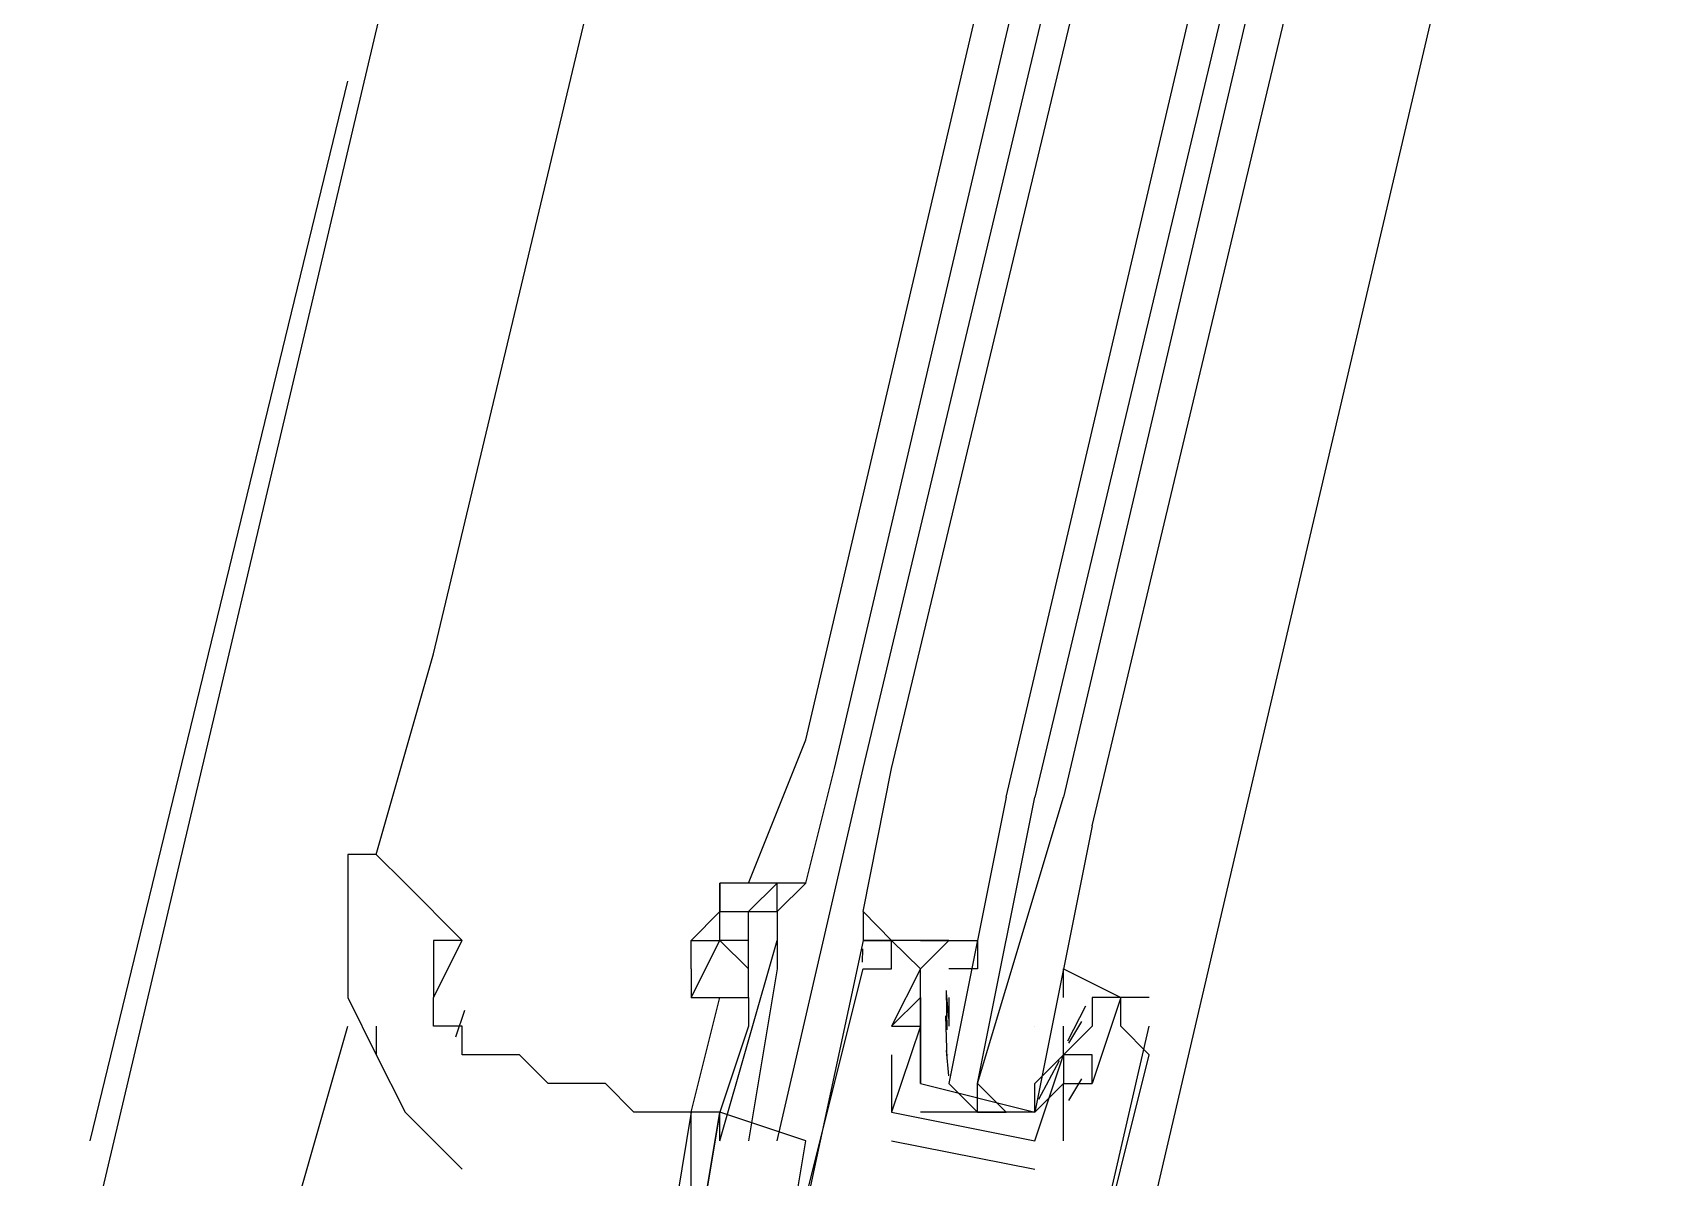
# Model space of a CAD drawing. Header units: feet. Extents: x -84 to 198, y -22 to 181.
# Drawn here: x 88.293 to 89.055, y 20.334 to 20.867 of the extents above; entities that cross this region are included whole.
import ezdxf

# ---------------------------------------------------------------- set-up
doc = ezdxf.new("R2010")
doc.units = ezdxf.units.FT
doc.layers.add('A-LINEA', color=7, linetype='CONTINUOUS')

msp = doc.modelspace()

# ---------------------------------------------------------------- linework, layer by layer
at = {"layer": 'A-LINEA'}
for p, q in [((90.1067, 27.8711), (88.2933, 20.1911)), ((88.48, 20.5778), (89.2933, 23.9911)), ((88.6533, 20.5378), (89.4533, 23.9511)), ((88.6667, 20.5244), (89.4667, 23.9378)), ((88.68, 20.5244), (89.4933, 23.9378)), ((88.6933, 20.5244), (89.5067, 23.9244)), ((89.6533, 23.8978), (88.8533, 20.4844)), ((88.32, 20.3511), (88.44, 20.8444)), ((88.4533, 20.4844), (88.48, 20.5778)), ((88.6267, 20.4711), (88.6533, 20.5378)), ((88.64, 20.3511), (88.68, 20.5244)), ((88.6533, 20.4711), (88.6667, 20.5244)), ((88.8533, 20.4844), (88.76, 20.0844)), ((88.48, 20.4178), (88.4933, 20.4444)), ((88.6, 20.4444), (88.6, 20.4444)), ((88.68, 20.4444), (88.68, 20.4444)), ((88.68, 20.4444), (88.68, 20.4444)), ((88.6933, 20.4444), (88.6933, 20.4444)), ((88.6933, 20.4444), (88.6933, 20.4444)), ((88.6933, 20.4444), (88.6933, 20.4444)), ((88.6933, 20.4444), (88.6933, 20.4444)), ((88.72, 20.4444), (88.72, 20.4444)), ((88.6798, 20.4343), (88.6799, 20.4405)), ((88.6798, 20.4343), (88.6799, 20.4405)), ((88.6798, 20.4343), (88.6799, 20.4405)), ((88.68, 20.4311), (88.68, 20.4311)), ((88.6933, 20.4311), (88.6933, 20.4311)), ((88.7067, 20.4311), (88.7067, 20.4311)), ((88.7067, 20.4311), (88.7067, 20.4311)), ((88.7199, 20.408), (88.7188, 20.4199)), ((88.7192, 20.4027), (88.7189, 20.421)), ((88.4944, 20.4117), (88.4902, 20.3994)), ((88.6, 20.3644), (88.6133, 20.4178)), ((88.7067, 20.4178), (88.7067, 20.4178)), ((88.7067, 20.4178), (88.7067, 20.4178)), ((88.72, 20.4178), (88.72, 20.4178)), ((88.72, 20.4178), (88.72, 20.4044)), ((88.7836, 20.4137), (88.7752, 20.3975)), ((88.8133, 20.4178), (88.7867, 20.4178)), ((88.7867, 20.4178), (88.7867, 20.4178)), ((88.8, 20.4178), (88.8, 20.4178)), ((88.8133, 20.4178), (88.8133, 20.4178)), ((88.4133, 20.3111), (88.44, 20.4044)), ((88.4533, 20.4044), (88.4533, 20.3911)), ((88.6267, 20.4044), (88.6133, 20.3644)), ((88.6933, 20.4044), (88.6933, 20.4044)), ((88.6933, 20.4044), (88.6933, 20.4044)), ((88.7067, 20.4044), (88.7067, 20.4044)), ((88.7067, 20.4044), (88.7067, 20.4044)), ((88.7191, 20.3889), (88.7186, 20.4092)), ((88.72, 20.4044), (88.72, 20.4044)), ((88.76, 20.4044), (88.76, 20.4044)), ((88.7733, 20.4044), (88.7733, 20.4044)), ((88.7733, 20.3911), (88.7733, 20.4044)), ((88.7818, 20.4067), (88.7756, 20.3965)), ((88.8, 20.4044), (88.8, 20.4044)), ((88.8133, 20.4044), (88.8133, 20.4044)), ((88.6933, 20.3911), (88.6933, 20.3911)), ((88.7199, 20.3813), (88.7188, 20.3932)), ((88.72, 20.3911), (88.72, 20.3911)), ((88.7714, 20.3883), (88.7617, 20.3703)), ((88.7733, 20.3911), (88.7733, 20.3911)), ((88.7733, 20.3911), (88.7733, 20.3911)), ((88.7867, 20.3911), (88.7867, 20.3911)), ((88.8133, 20.3911), (88.8133, 20.3911)), ((88.76, 20.3778), (88.76, 20.3778)), ((88.7733, 20.3511), (88.7733, 20.3778)), ((88.7733, 20.3778), (88.7733, 20.3778)), ((88.7733, 20.3778), (88.7733, 20.3778)), ((88.7818, 20.38), (88.7756, 20.3698)), ((88.7867, 20.3778), (88.7867, 20.3778)), ((88.7867, 20.3778), (88.7867, 20.3778)), ((88.6, 20.3644), (88.6, 20.3644)), ((88.6, 20.3644), (88.6, 20.3644)), ((88.6133, 20.3511), (88.6133, 20.3644)), ((88.6933, 20.3644), (88.6933, 20.3644)), ((88.6933, 20.3644), (88.6933, 20.3644)), ((88.7333, 20.3644), (88.7467, 20.3644)), ((88.64, 20.2711), (88.6533, 20.3511)), ((88.6933, 20.3511), (88.76, 20.3378)), ((88.6933, 20.3511), (88.6933, 20.3511)), ((88.76, 20.3511), (88.76, 20.3511)), ((88.76, 20.3511), (88.76, 20.3511)), ((88.7733, 20.3511), (88.7733, 20.3511)), ((88.76, 20.3378), (88.76, 20.3378))]:
    msp.add_line(p, q, dxfattribs=at)
for points in [[(88.7467, 20.5111), (89.56, 23.9778), (89.5733, 23.9778), (89.5867, 23.9778), (88.76, 20.5111)], [(88.7867, 20.4978), (89.6133, 23.9644), (89.6, 23.9778), (89.5867, 23.9778), (88.7733, 20.5111)], [(88.6933, 20.4444), (88.6933, 20.4444), (88.68, 20.4578), (88.6933, 20.5244)], [(88.7467, 20.5111), (88.72, 20.3778), (88.7333, 20.3644), (88.7333, 20.3778), (88.76, 20.5111)], [(88.7867, 20.4978), (88.76, 20.3644), (88.7467, 20.3644), (88.7333, 20.3778), (88.7733, 20.5111)], [(88.4933, 20.4444), (88.4667, 20.4711), (88.4533, 20.4844), (88.44, 20.4844), (88.44, 20.4711)], [(88.44, 20.4711), (88.44, 20.4578), (88.44, 20.4311), (88.44, 20.4178), (88.4533, 20.3911), (88.4667, 20.3644), (88.4933, 20.3378)], [(88.6533, 20.4711), (88.64, 20.4711), (88.64, 20.4711), (88.6133, 20.4711), (88.6133, 20.4578)], [(88.6133, 20.4578), (88.6133, 20.4578), (88.6133, 20.4711)], [(88.6533, 20.4711), (88.64, 20.4578), (88.64, 20.4711), (88.6267, 20.4578)], [(88.6133, 20.4578), (88.6133, 20.4578), (88.6, 20.4444), (88.6133, 20.4444), (88.6133, 20.4444)], [(88.6267, 20.4444), (88.6133, 20.4444), (88.6133, 20.4578), (88.6267, 20.4578)], [(88.6267, 20.4444), (88.6267, 20.4578), (88.64, 20.4578), (88.64, 20.4444)], [(88.64, 20.4578), (88.64, 20.4578), (88.64, 20.4311)], [(88.68, 20.4578), (88.68, 20.4444), (88.6933, 20.4444), (88.68, 20.4444)], [(88.6933, 20.4444), (88.6933, 20.4444), (88.68, 20.4578)], [(88.68, 20.4578), (88.68, 20.4444), (88.6933, 20.4444), (88.68, 20.4444)], [(88.6933, 20.4444), (88.6933, 20.4444), (88.68, 20.4578)], [(88.68, 20.4578), (88.68, 20.4444), (88.6933, 20.4444), (88.68, 20.4444)], [(88.4933, 20.4444), (88.48, 20.4444), (88.48, 20.4311), (88.48, 20.4178)], [(88.6, 20.4178), (88.6133, 20.4444), (88.6267, 20.4311)], [(88.6, 20.4311), (88.6, 20.4444), (88.6133, 20.4444)], [(88.6133, 20.3511), (88.64, 20.4444), (88.64, 20.4311), (88.6267, 20.3511)], [(88.68, 20.4444), (88.64, 20.2578), (88.6267, 20.2044), (88.64, 20.2044), (88.64, 20.2178), (88.76, 20.1911), (88.7467, 20.1778)], [(88.6267, 20.4178), (88.6267, 20.4311), (88.6267, 20.4444), (88.6267, 20.4444)], [(88.64, 20.2711), (88.68, 20.4311), (88.6933, 20.4311), (88.6933, 20.4444), (88.7067, 20.4311), (88.6933, 20.4044), (88.6933, 20.4044)], [(88.7067, 20.4311), (88.72, 20.4444), (88.68, 20.4444)], [(88.7067, 20.3778), (88.7067, 20.3911), (88.7067, 20.4044), (88.7067, 20.4311), (88.72, 20.4444), (88.7067, 20.4444), (88.7333, 20.4444), (88.7333, 20.4311), (88.72, 20.4311)], [(88.6, 20.4311), (88.6, 20.4178), (88.6267, 20.4178), (88.6267, 20.4044)], [(88.7733, 20.4178), (88.7733, 20.4311), (88.8, 20.4178), (88.7867, 20.4178), (88.7867, 20.4044), (88.7733, 20.3911), (88.7733, 20.3778), (88.76, 20.3644), (88.7067, 20.3644)], [(88.6, 20.3644), (88.5867, 20.3644), (88.5733, 20.3644), (88.56, 20.3778), (88.5467, 20.3778), (88.5333, 20.3778), (88.52, 20.3911), (88.5067, 20.3911), (88.4933, 20.3911), (88.4933, 20.4044), (88.48, 20.4044), (88.48, 20.4178)], [(88.64, 20.2711), (88.6533, 20.2711), (88.64, 20.2311), (88.6533, 20.2311), (88.6667, 20.2178), (88.6667, 20.2311), (88.7333, 20.2178), (88.7333, 20.2044), (88.7467, 20.2044), (88.76, 20.2044), (88.76, 20.2444), (88.7733, 20.2311), (88.8133, 20.3911), (88.8, 20.4044), (88.8, 20.4178), (88.7867, 20.3778), (88.7867, 20.3778)], [(88.7067, 20.4178), (88.7067, 20.4044), (88.7067, 20.4178), (88.6933, 20.4044), (88.7067, 20.4044), (88.6933, 20.3644), (88.76, 20.3511), (88.7733, 20.3911), (88.7733, 20.3778), (88.7867, 20.3778), (88.7867, 20.3911), (88.7733, 20.3911), (88.7733, 20.4044), (88.7733, 20.4044)], [(88.7067, 20.4044), (88.7067, 20.3911), (88.7067, 20.3778), (88.76, 20.3644), (88.76, 20.3778), (88.7733, 20.3911)], [(88.76, 20.1778), (88.7733, 20.2311), (88.8133, 20.4044)], [(88.6933, 20.3911), (88.6933, 20.3644), (88.6933, 20.3644)], [(88.6, 20.3644), (88.6, 20.3644), (88.5867, 20.2844), (88.6, 20.2844), (88.6133, 20.3644), (88.6, 20.3644), (88.6, 20.3644)], [(88.5867, 20.2844), (88.5867, 20.2978), (88.6, 20.3244), (88.6, 20.3511), (88.6, 20.3644), (88.6, 20.3644)], [(88.6533, 20.3511), (88.6133, 20.3644), (88.6, 20.2844), (88.64, 20.2711)]]:
    msp.add_lwpolyline(points, dxfattribs=at)

doc.saveas('drawing.dxf')
